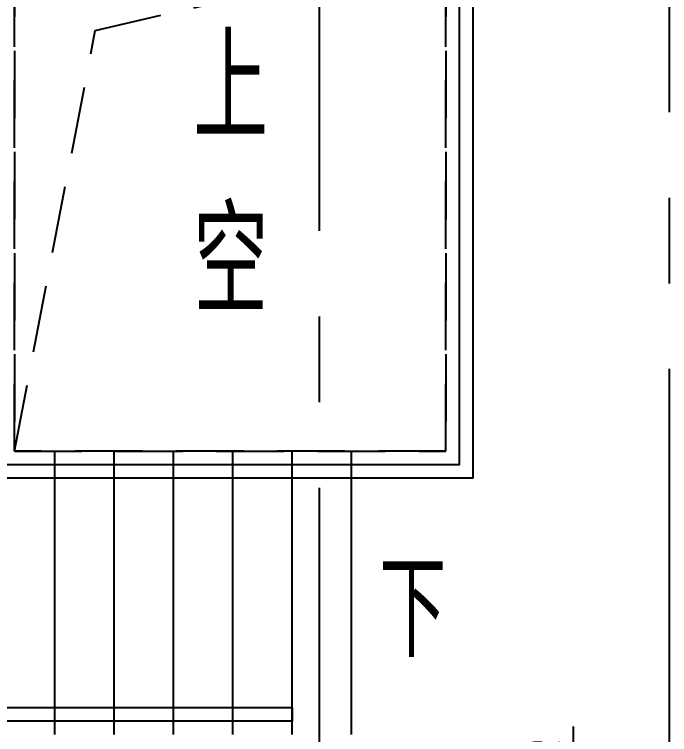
# Model space of a CAD drawing. Extents: x 296441 to 853063, y 459050 to 1117990.
# Drawn here: x 640468 to 642898, y 575747 to 578417 of the extents above; entities that cross this region are included whole.
import ezdxf

# ---------------------------------------------------------------- set-up
doc = ezdxf.new("R2010")
doc.units = 0
doc.header["$LTSCALE"] = 1000
doc.linetypes.add('14-GRID$0$CENTER2', pattern=[28.575, 19.05, -3.175, 3.175, -3.175])
doc.linetypes.add('E1-FL03$0$HIDDEN', pattern=[0.375, 0.25, -0.125])
for name, color, linetype in [('0-COL-H1', 170, 'Continuous'), ('14-GRID$0$G-GRID', 9, '14-GRID$0$CENTER2'), ('dianti-BM01$0$A-HRAL', 5, 'Continuous'), ('DIM_SYMB', 3, 'Continuous'), ('E-TEXT-BS01-MI-14$0$A-ROOM-IDEN', 4, 'Continuous'), ('E1-FL02$0$A-STRS', 4, 'Continuous'), ('E1-FL03$0$A-HOLE', 211, 'Continuous'), ('E1-FL03$0$A-HRAL', 5, 'Continuous'), ('E1-FL03$0$A-STRS', 4, 'Continuous'), ('E_OTHER', 7, 'Continuous'), ('ZT1_Dim---标注---PM、LM、DY、JD', 252, 'Continuous')]:
    doc.layers.add(name, color=color, linetype=linetype)
doc.styles.add('E-TEXT-FL03$0$GOA_01_thin_0.75', font='romans.shx', dxfattribs={"width": 0.75, "bigfont": 'hzdx.shx'})
doc.styles.get("Standard").update_dxf_attribs({"font": 'gbenor.shx', "bigfont": 'gbcbig.shx'})
doc.styles.add('ZT-DIMSTYLE', font='ROMANS.shx', dxfattribs={"width": 0.7, "bigfont": 'CHINESE.shx'})
doc.dimstyles.new('ZT-DIM100', dxfattribs={"dimscale": 100, "dimtxt": 2.5, "dimasz": 1.5, "dimexe": 1, "dimexo": 1, "dimgap": 0.5, "dimtad": 1, "dimdec": 0, "dimdsep": 46, "dimtxsty": 'ZT-DIMSTYLE', "dimblk": 'ARCHTICK', "dimcen": 2.5, "dimclrd": 175, "dimclre": 175, "dimclrt": 7, "dimazin": 2, "dimtfac": 1, "dimtix": 1, "dimtmove": 2, "dimatfit": 3, "dimfxl": 0, "dimarcsym": 0})

# ---------------------------------------------------------------- blocks, each defined once
blk = doc.blocks.new('HHHH23')
at = {"layer": 'dianti-BM01$0$A-HRAL'}
blk.add_lwpolyline([(923424.2, 418462.8), (923424.2, 418512.8), (925424.2, 418512.8), (925424.2, 418462.8), (923424.2, 418462.8)], dxfattribs=at)
at = {"layer": 'DIM_SYMB'}
blk.add_lwpolyline([(925644.2, 418937.8, 0, 0, 0), (923869.2, 418937.8, 0, 0, 0), (923869.2, 421847.8, 0, 0, 0), (925094.2, 421847.8, 80, 0, 0), (925394.2, 421847.8, 0, 0, 0)], format="xyseb", dxfattribs=at)
at = {"layer": 'E1-FL02$0$A-STRS', "ltscale": 0.1}
for p, q in [((924544.2, 418412.8), (924544.2, 419462.8)), ((924764.2, 418412.8), (924764.2, 419462.8)), ((924984.2, 418412.8), (924984.2, 419462.8)), ((925204.2, 418412.8), (925204.2, 419462.8)), ((925424.2, 418412.8), (925424.2, 419462.8))]:
    blk.add_line(p, q, dxfattribs=at)
at = {"layer": 'E1-FL03$0$A-HOLE', "linetype": 'E1-FL03$0$HIDDEN'}
for points in [[(925994.2, 421322.8), (924394.2, 421322.8), (924394.2, 419462.8), (925994.2, 419462.8)], [(925994.2, 419462.8), (924394.2, 419462.8), (924394.2, 421322.8), (925994.2, 421322.8)]]:
    blk.add_lwpolyline(points, close=True, dxfattribs=at)
blk.add_lwpolyline([(924394.2, 419462.8), (924694.2, 421022.8), (925994.2, 421322.8)], dxfattribs=at)
at = {"layer": 'E1-FL03$0$A-HRAL'}
for points in [[(925694.2, 421422.8), (926094.2, 421422.8), (926094.2, 419362.8), (924294.2, 419362.8), (924294.2, 421422.8), (925644.2, 421422.8)], [(925694.2, 421372.8), (926044.2, 421372.8), (926044.2, 419412.8), (924344.2, 419412.8), (924344.2, 421372.8), (925644.2, 421372.8)]]:
    blk.add_lwpolyline(points, dxfattribs=at)
at = {"layer": 'E1-FL03$0$A-STRS', "ltscale": 0.1}
blk.add_line((925644.2, 418412.8), (925644.2, 419462.8), dxfattribs=at)
blk = doc.blocks.new('WWWE12')
at = {"layer": '0-COL-H1', "color": 130, "insert": (861114.6, 421003.9), "char_height": 385.82, "width": 522.766, "attachment_point": 1}
blk.add_mtext('上空', dxfattribs=at)
at = {"layer": 'E-TEXT-BS01-MI-14$0$A-ROOM-IDEN', "style": 'E-TEXT-FL03$0$GOA_01_thin_0.75', "width": 0.75}
blk.add_text('下', height=350, dxfattribs=at).set_placement((861804.3, 418699.6))
blk = doc.blocks.new('_ArchTick')
at = {"color": 0, "linetype": 'ByBlock', "const_width": 0.4}
blk.add_lwpolyline([(-0.5, -0.5), (0.5, 0.5)], dxfattribs=at)
blk = doc.blocks.new('*D1857')
at = {"layer": 'Defpoints', "color": 0, "ltscale": 1000, "transparency": 16777216}
for p in [(641718.5, 575627.2), (642542, 575627.2), (641718.5, 575402.2)]:
    blk.add_point(p, dxfattribs=at)
at = {"layer": 'ZT1_Dim---标注---PM、LM、DY、JD', "color": 175, "linetype": 'ByBlock', "lineweight": -2, "ltscale": 1000, "transparency": 16777216}
for p, q in [((642542, 575627.2), (642542, 575777.2)), ((641818.5, 575627.2), (642642, 575627.2)), ((642542, 575402.2), (642542, 575627.2)), ((641818.5, 575402.2), (642642, 575402.2)), ((642542, 575402.2), (642542, 575252.2))]:
    blk.add_line(p, q, dxfattribs=at)
at = {"layer": 'ZT1_Dim---标注---PM、LM、DY、JD', "color": 175, "lineweight": -2, "ltscale": 1000, "transparency": 16777216, "xscale": 150, "yscale": 150, "zscale": 150}
for p, rotation in [((642542, 575627.2), 270), ((642542, 575402.2), 90)]:
    blk.add_blockref('_ArchTick', p, dxfattribs=dict(at, rotation=rotation))
at = {"layer": 'ZT1_Dim---标注---PM、LM、DY、JD', "color": 7, "ltscale": 1000, "transparency": 16777216, "insert": (642367, 575514.7), "char_height": 250, "attachment_point": 5, "rotation": 90, "style": 'ZT-DIMSTYLE'}
blk.add_mtext('225', dxfattribs=at)

msp = doc.modelspace()

# ---------------------------------------------------------------- linework, layer by layer
at = {"layer": '14-GRID$0$G-GRID', "color": 8, "ltscale": 0.1}
for p, q in [((641598.5, 590950), (641598.5, 575627.2)), ((642898.5, 558052.5), (642898.5, 590811))]:
    msp.add_line(p, q, dxfattribs=at)

# ---------------------------------------------------------------- block references
at = {"layer": 'E_OTHER'}
for name, p in [('WWWE12', (-219982.9, 157334.5, 0)), ('HHHH23', (-283925.7, 157334.5))]:
    msp.add_blockref(name, p, dxfattribs=at)

# ---------------------------------------------------------------- dimensions: what is measured, and where the dimension line sits
at = {"layer": 'ZT1_Dim---标注---PM、LM、DY、JD', "ltscale": 1000}
dim = msp.add_linear_dim(base=(642542, 575627.2), p1=(641718.5, 575402.2), p2=(641718.5, 575627.2), angle=90, dimstyle='ZT-DIM100', dxfattribs=at)
dim.commit()
dim.dimension.update_dxf_attribs({"geometry": '*D1857', "text_midpoint": (642367, 575514.7)})

doc.saveas('drawing.dxf')
